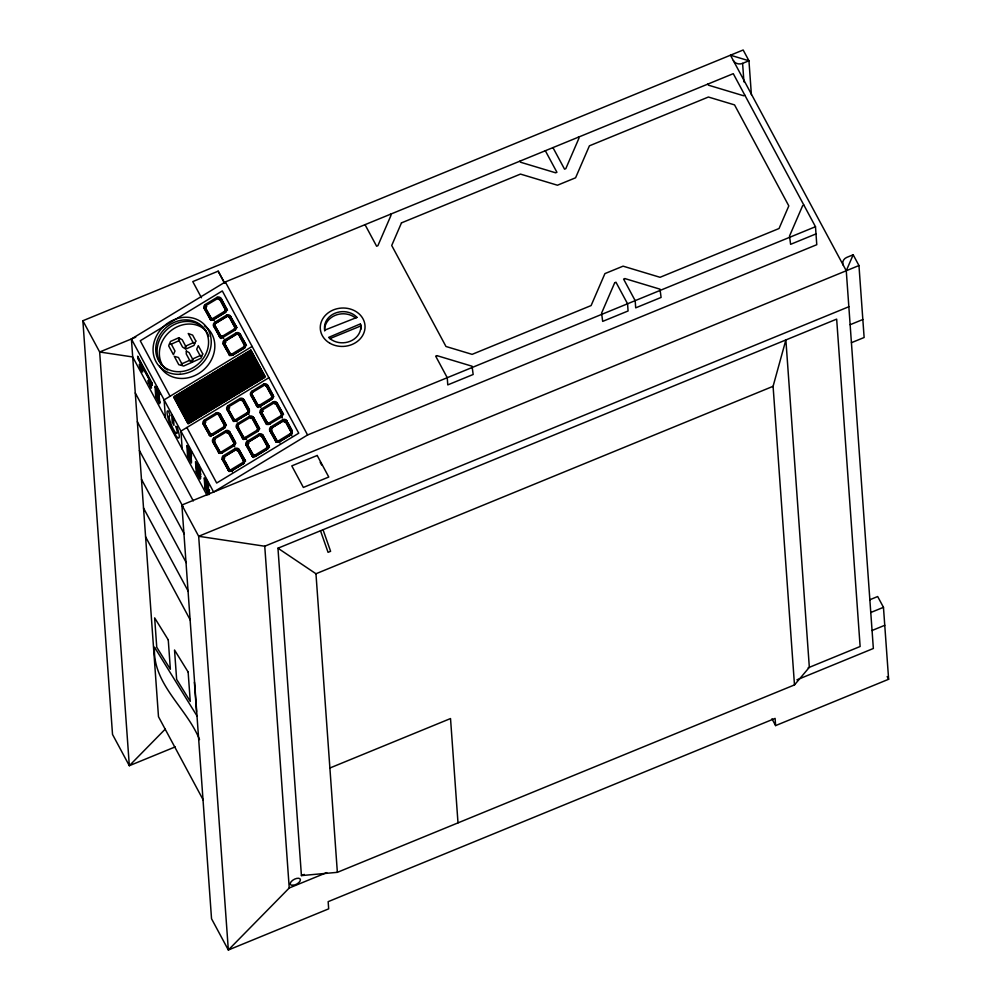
<?xml version="1.0" encoding="UTF-8"?>
<svg xmlns="http://www.w3.org/2000/svg" width="1000" height="1000" viewBox="0 0 1000 1000"><rect width="100%" height="100%" fill="white"/><g stroke="black" fill="none" stroke-linecap="round" stroke-linejoin="round"><path stroke-width="1.5" d="M160.25 402.388L159.512 402.825A1.375 1.175 -4.1 0 1 159.6 402.362M191.462 452.775L190.725 453.225A1.375 1.175 -4.1 0 1 191.55 452.075M209.462 493.988L209.112 489.988M156.512 386.637L155.213 387.125A1.375 1.175 -4.1 0 0 156.75 387.3M794.488 684.912L773.088 386.312L785.875 339.95L809.338 667.325L794.488 684.912L337.362 872.337L301.425 875.588L277.962 548.212L836.663 319.125L860.125 646.5L808.162 667.812M188.162 456.863L188.212 456.688A1.375 0.663 -28.2 0 1 189.363 455.763L188.85 456.5M189.525 459.387L189.562 459.212A1.375 0.663 -28.2 0 1 190.712 458.288L188.463 453.825L189.237 455.525A1.375 1.175 -4.1 0 1 187.7 455.25L187.512 455.037M196.85 473.038L196.9 472.85A1.375 0.663 -28.2 0 1 198.038 471.925L197.562 469.9L196.762 470.438L197.825 470.375M206.887 491.725L206.938 491.538A1.375 0.663 -28.2 0 1 208.088 490.613M796.912 679.837L873.35 648.487L846.263 270.75L853.175 254.775L858.962 265.55L864.125 337.5L851.425 342.7M159.338 394.3L159.7 394.725M191.325 455.538L191.688 455.962M200.688 476.575L200.338 476.15M208.562 485.9L208.412 488.275M209.375 492.738L208.725 492.725L208.875 490.325M208.725 492.725L209.488 492.375M206.375 488.612L205.575 489.025A1.375 0.663 -28.2 0 1 206.725 488.1L206.75 488.425M156.713 390L155.912 390.55L156.975 390.487M156.888 392.463L156.088 393.013L157.15 392.95M157.3 394.938L156.225 395C157.838 393.2 157.825 398.212 156.363 397.413A1.375 0.663 -28.2 0 1 157.513 396.488L157.537 396.812M188.738 451.737L187.925 452.287L189 452.225M196.3 464.025L197.362 463.963L196.3 464.025L196.838 470.95L197.913 471.6A1.375 1.175 -4.1 0 1 196.375 471.413L196.838 470.95M197.25 465.438L196.438 465.988L197.512 465.925M197.425 467.9L196.612 468.45L197.688 468.387M204.988 480.188L206.05 480.125L204.988 480.188L205.438 486.6L206.513 486.55L209.5 493.25A1.375 1.175 -4.1 0 0 208.738 494.438M205.438 486.6L206.513 486.55M165.212 729.163L129.325 765.713L112.525 734.45L82.875 320.737L743.162 50L748.95 60.775L751.388 94.7M326.737 872.613L289.237 887.987L228.337 950L211.537 918.75L181.887 505.037L816.775 244.7L815.487 226.713L733.275 73.675L225.35 281.938L131.412 338.975L158.488 716.712L203.263 800.062M227.463 310.475A3.137 2.737 -41 0 0 227.3 309.85L221.513 299.075A3.137 2.737 -41 0 0 217.975 298.363L205.738 305.663A1.737 1.512 -41 0 0 205.162 307.375L211 318.225A1.737 1.512 -41 0 0 212.675 318.562L224.638 311.3A1.737 1.512 -41 0 0 225.212 309.587L219.375 298.738A1.737 1.512 -41 0 0 217.712 298.4L218.612 299.438A1.737 1.512 -41 0 1 220.287 299.775L226.112 310.625A1.737 1.512 -41 0 1 225.538 312.337L213.575 319.6A1.737 1.512 -41 0 1 211.9 319.262L210.9 318.113M234.062 329.188L234.188 329.075A1.737 1.512 -41 0 0 234.762 327.375L228.938 316.525A1.737 1.512 -41 0 0 227.262 316.188L215.3 323.45A1.737 1.512 -41 0 0 214.725 325.15L220.55 336A1.737 1.512 -41 0 0 222.225 336.337L234.062 329.188L235.087 330.112A1.737 1.512 -41 0 0 235.662 328.413L229.838 317.562A1.737 1.512 -41 0 0 228.525 317.125M224.975 341.125L224.85 341.238A1.737 1.512 -41 0 0 224.275 342.938L230.1 353.787A1.737 1.512 -41 0 0 231.775 354.125L243.738 346.863A1.737 1.512 -41 0 0 244.312 345.163L238.487 334.3A1.737 1.512 -41 0 0 236.812 333.963L224.975 341.125L225.875 342.163M230.012 353.675L231 354.825A1.737 1.512 -41 0 0 232.675 355.163L244.638 347.9A1.737 1.512 -41 0 0 245.212 346.188L239.387 335.337A1.737 1.512 -41 0 0 238.45 334.9M242.55 400.588A1.737 1.512 -41 0 1 243.125 400.962L248.95 411.812A1.737 1.512 -41 0 1 248.375 413.512L236.562 420.712L235.512 419.75A1.737 1.512 -41 0 1 233.837 419.412L228.012 408.562A1.737 1.512 -41 0 1 228.588 406.85L240.825 399.55A3.137 2.737 -41 0 1 244.35 400.262L249.425 409.7M210.987 436.488A3.137 2.737 -41 0 1 209.737 435.575L203.05 423.762A3.137 2.737 -41 0 1 204.275 420.163L216.15 412.95A3.137 2.737 -41 0 1 219.688 413.663L226.375 425.475L220.588 414.7A3.137 2.737 -41 0 0 217.05 413.988L204.825 421.287A1.737 1.512 -41 0 0 204.237 422.987L210.075 433.837A1.737 1.512 -41 0 0 211.75 434.175L223.713 426.912A1.737 1.512 -41 0 0 224.288 425.213L218.463 414.363A1.737 1.512 -41 0 0 216.788 414.025L216.637 414.087M218.463 414.363L225.188 426.238A1.737 1.512 -41 0 1 224.613 427.95L212.65 435.213A1.737 1.512 -41 0 1 210.975 434.875L209.988 433.725M212.6 441.538L219.3 453.35L212.6 441.538A3.137 2.737 -41 0 1 213.825 437.938L225.712 430.725A3.137 2.737 -41 0 1 229.237 431.438L230.138 432.475A3.137 2.737 -41 0 0 226.612 431.763L214.375 439.062A1.737 1.512 -41 0 0 213.8 440.775L219.625 451.625A1.737 1.512 -41 0 0 221.3 451.962L233.263 444.7A1.737 1.512 -41 0 0 233.837 442.987L228.012 432.137A1.737 1.512 -41 0 0 226.337 431.8L227.087 432.9M235.512 419.75L247.475 412.488A1.737 1.512 -41 0 0 248.05 410.775L242.225 399.925A1.737 1.512 -41 0 0 240.55 399.588L241.45 400.625M273.188 395.262L268.125 385.838A3.137 2.737 -41 0 0 264.587 385.125L252.35 392.425A1.737 1.512 -41 0 0 251.775 394.125L257.6 404.975A1.737 1.512 -41 0 0 259.275 405.312L271.238 398.05A1.737 1.512 -41 0 0 271.825 396.35L265.988 385.5A1.737 1.512 -41 0 0 264.312 385.163L264.163 385.225M265.587 386.1A1.737 1.512 -41 0 1 266.887 386.538L272.725 397.388A1.737 1.512 -41 0 1 272.137 399.087L260.175 406.35A1.737 1.512 -41 0 1 258.5 406.012L257.512 404.862M273.725 403L273.875 402.938A1.737 1.512 -41 0 1 275.55 403.275L281.325 413.988A1.737 1.512 -41 0 1 280.8 415.838L268.837 423.1A1.737 1.512 -41 0 1 267.162 422.762L261.325 411.912A1.737 1.512 -41 0 1 261.913 410.213L274.137 402.9A3.137 2.737 -41 0 1 277.475 403.375M218.4 452.312A3.137 2.737 -41 0 0 221.925 453.025L234.163 445.725A1.737 1.512 -41 0 0 234.737 444.025L228.912 433.175A1.737 1.512 -41 0 0 227.425 432.775M242.812 462.475L230.85 469.738A1.737 1.512 -41 0 1 229.175 469.4L223.35 458.55A1.737 1.512 -41 0 1 223.925 456.85L235.888 449.588A1.737 1.512 -41 0 1 237.562 449.925L244.3 461.812A1.737 1.512 -41 0 1 243.713 463.512L242.812 462.475A1.737 1.512 -41 0 0 243.4 460.775L237.562 449.925M243.738 439.562A3.137 2.737 -41 0 1 243.062 438.925L236.375 427.113A3.137 2.737 -41 0 1 237.587 423.512L249.475 416.3A3.137 2.737 -41 0 1 253.012 417.013L259.7 428.825L253.912 418.05A3.137 2.737 -41 0 0 250.375 417.337L238.137 424.637A1.737 1.512 -41 0 0 237.562 426.337L243.388 437.188A1.737 1.512 -41 0 0 245.062 437.525L257.025 430.262A1.737 1.512 -41 0 0 257.613 428.562L251.775 417.713A1.737 1.512 -41 0 0 250.1 417.375L250.863 418.475M242.162 437.887A3.137 2.737 -41 0 0 245.7 438.6L257.925 431.3A1.737 1.512 -41 0 0 258.512 429.6L252.675 418.75A1.737 1.512 -41 0 0 251.562 418.3M247.688 442.413L259.662 435.15A1.737 1.512 -41 0 1 261.325 435.487L268.062 447.375A1.737 1.512 -41 0 1 267.488 449.087L255.525 456.35A1.737 1.512 -41 0 1 253.85 456.012L247.113 444.125A1.737 1.512 -41 0 1 247.688 442.413L248.6 443.45M275.512 403.875A1.737 1.512 -41 0 1 276.45 404.312L282.275 415.163A1.737 1.512 -41 0 1 281.7 416.875L269.462 424.175A3.137 2.737 -41 0 1 265.925 423.462L260.138 412.688A3.137 2.737 -41 0 1 261.363 409.087L273.238 401.875A3.137 2.737 -41 0 1 276.775 402.587L283.463 414.4L276.775 402.587M271.588 427.887L271.462 427.987A1.737 1.512 -41 0 0 270.887 429.7L276.712 440.55A1.737 1.512 -41 0 0 278.387 440.887L290.35 433.612A1.737 1.512 -41 0 0 290.925 431.912L285.1 421.062A1.737 1.512 -41 0 0 283.425 420.725L271.588 427.887L272.488 428.925M252.862 454.862L252.95 454.975A1.737 1.512 -41 0 0 254.625 455.312L266.588 448.05A1.737 1.512 -41 0 0 267.162 446.337L261.325 435.487M276.625 440.438L277.613 441.575A1.737 1.512 -41 0 0 279.288 441.912L291.25 434.65A1.737 1.512 -41 0 0 291.825 432.95L286 422.1A1.737 1.512 -41 0 0 284.513 421.7M159.4 398.137L157.925 396.475L157.963 390.838M190.188 455.438L191.25 457.413L189.762 455.75L189.9 451.438M198.45 471.912L199.938 473.587L198.45 471.912L197.913 464.288L198.688 465.737M208.625 489.75L207.55 487.762M191.637 453.288L190.9 453.975L191.55 454M200.463 471.45L199.725 472.1L200.375 472.125M211.088 320.412A3.137 2.737 -41 0 1 210.662 319.95L203.975 308.137A3.137 2.737 -41 0 1 205.188 304.55L217.075 297.325A3.137 2.737 -41 0 1 220.613 298.038L221.513 299.075M209.762 318.925A3.137 2.737 -41 0 0 213.3 319.637L225.188 312.413A3.137 2.737 -41 0 0 226.4 308.825L220.613 298.038M221.163 338.525A3.137 2.737 -41 0 1 220.225 337.738L213.525 325.925A3.137 2.737 -41 0 1 214.75 322.325L226.625 315.113A3.137 2.737 -41 0 1 230.162 315.825L236.85 327.638L230.162 315.825M220.225 337.738L214.425 326.962A3.137 2.737 -41 0 1 215.65 323.363L227.525 316.15A3.137 2.737 -41 0 1 231.062 316.863M219.312 336.7A3.137 2.737 -41 0 0 222.85 337.413L234.963 330.213M223.088 343.713L229.775 355.525L223.088 343.713A3.137 2.737 -41 0 1 224.3 340.112L236.188 332.9A3.137 2.737 -41 0 1 239.713 333.612L246.412 345.425L239.713 333.612M223.988 344.75A3.137 2.737 -41 0 1 225.2 341.15L237.087 333.925A3.137 2.737 -41 0 1 240.625 334.637M252.125 346.438L164.125 399.875L165.413 417.863M174.213 398.025L251.45 351.125M174.788 399.1L252.025 352.2M175.375 400.188L252.613 353.288M175.95 401.262L253.188 354.363M176.525 402.337L253.762 355.438M177.113 403.413L254.35 356.512M177.688 404.487L254.925 357.587M178.263 405.575L255.5 358.675M178.85 406.65L256.087 359.75M179.425 407.725L256.663 360.825M180 408.8L257.238 361.9M180.588 409.875L257.825 362.987M181.163 410.962L258.4 364.062M181.737 412.038L258.975 365.138M182.325 413.113L259.55 366.213M182.9 414.188L260.138 367.287M183.475 415.275L260.712 368.375M184.05 416.35L261.288 369.45M184.638 417.425L261.875 370.525M185.212 418.5L262.45 371.6M185.787 419.575L263.025 372.675M186.375 420.662L263.612 373.762M186.95 421.737L264.188 374.837M187.525 422.812L264.762 375.913M268.925 377.7L180.912 431.125L182.2 449.113M233.925 421.6A3.137 2.737 -41 0 1 233.512 421.138L226.812 409.325A3.137 2.737 -41 0 1 228.038 405.725L239.925 398.512A3.137 2.737 -41 0 1 243.45 399.225L244.35 400.262M258.225 407.5A3.137 2.737 -41 0 1 257.275 406.712L250.588 394.9A3.137 2.737 -41 0 1 251.8 391.3L263.688 384.087A3.137 2.737 -41 0 1 267.225 384.8L268.125 385.838M232.613 420.112A3.137 2.737 -41 0 0 236.137 420.825L248.025 413.6A3.137 2.737 -41 0 0 249.25 410.012L243.45 399.225M256.375 405.675A3.137 2.737 -41 0 0 259.913 406.388L271.788 399.175A3.137 2.737 -41 0 0 273.012 395.575L267.225 384.8M229.262 471.587A3.137 2.737 -41 0 1 228.85 471.138L222.162 459.325A3.137 2.737 -41 0 1 223.375 455.725L235.263 448.512A3.137 2.737 -41 0 1 238.8 449.225L245.487 461.037L238.8 449.225M253.562 457.5A3.137 2.737 -41 0 1 252.613 456.712L245.925 444.9A3.137 2.737 -41 0 1 247.138 441.3L259.025 434.087A3.137 2.737 -41 0 1 262.562 434.8L269.25 446.613A3.137 2.737 -41 0 1 269.425 447.55M269.688 430.462L276.388 442.275L269.688 430.462A3.137 2.737 -41 0 1 270.912 426.863L282.787 419.65A3.137 2.737 -41 0 1 286.325 420.363L287.225 421.4A3.137 2.737 -41 0 0 283.7 420.688L282.787 419.65M228.85 471.138L223.062 460.363A3.137 2.737 -41 0 1 224.275 456.763L236.163 449.55A3.137 2.737 -41 0 1 239.5 450.012M252.613 456.712L246.825 445.925A3.137 2.737 -41 0 1 248.05 442.337L259.925 435.112A3.137 2.737 -41 0 1 263.463 435.825M270.587 431.5A3.137 2.737 -41 0 1 271.812 427.9L283.7 420.688M227.95 470.1A3.137 2.737 -41 0 0 231.488 470.812L243.363 463.6A3.137 2.737 -41 0 0 244.587 460M275.487 441.238A3.137 2.737 -41 0 0 279.012 441.95L290.9 434.738A3.137 2.737 -41 0 0 292.113 431.138L286.325 420.363M229.088 469.288L230.075 470.438A1.737 1.512 -41 0 0 231.75 470.775L243.588 463.612L242.688 462.575M815.487 226.713L307.575 434.975L213.625 492.013L131.412 338.975M200.637 473.888L199.9 474.562L200.55 474.575M209.587 490.538L208.588 490.725M197.688 472.45L198.038 471.925L200.75 476.975M189.587 451.362L188.713 451.375M190.438 453.4A2.688 2.25 3.5 0 1 189.488 453.137L190.025 451.525A1.812 1.575 -12.4 0 0 190.55 451.65M198.275 467.525L197.387 467.325M198.713 467.688L198.175 469.3L198.812 469.062M207.475 485.675A2.688 2.25 3.5 0 1 206.863 485.462L207.4 483.85M236.562 420.712L236.412 420.788A1.737 1.512 -41 0 1 234.737 420.45L233.75 419.3M267.075 422.65L268.062 423.8A1.737 1.512 -41 0 0 269.738 424.137L268.975 423.038M243.3 437.075L244.288 438.225A1.737 1.512 -41 0 0 245.963 438.562L245.212 437.463M219.537 451.512L220.525 452.65A1.737 1.512 -41 0 0 222.2 452.987L221.45 451.9M218.175 271.175L224.688 283.3L218.175 271.175L192.775 281.6L201.462 297.762M733.363 60.6A6.987 5.975 -4.1 0 0 742.6 63.375L748.95 60.775L730.462 55.213L846.263 270.75M135.738 337.2L99.663 352L129.325 765.713L175.2 746.9M744.85 95.237L743.575 95.75L708.45 85.175L707.875 84.087M157.575 389.6L157.012 389.988A1.375 0.663 -28.2 0 0 157.3 390.112M159.588 393.938L158.875 393.95A1.375 1.175 -4.1 0 1 159.7 392.8M159.662 402.375L159.075 402.463A1.375 0.663 -28.2 0 1 159.738 401.788M360.425 323.875L328.625 337.4A18.188 15.575 -4.1 0 0 350.2 341.262A18.188 15.575 -4.1 0 0 360.575 324.3L360.737 326.463A18.188 15.575 -4.1 0 1 360.988 329.175M329.9 338.612L360.588 326.037M190.775 451.388L190.15 451.712L191.475 451.85M803.913 205.162L802.638 205.688L789.513 236.05L790.612 244.325L816 233.912M198.337 465.175L197.537 465.425A1.375 0.663 -28.2 0 0 198.25 465.538M199.525 467.625L198.837 467.887L199.613 468.062M200.113 469.387L199.412 469.387A1.375 1.175 -4.1 0 1 199.5 468.925M200.75 478.263L200.05 478.263A1.375 1.175 -4.1 0 1 200.425 477.4M205.487 478.75L204.862 479.075A1.375 0.663 -28.2 0 0 205.588 479.175M206.788 481.2L206.225 481.587A1.375 0.663 -28.2 0 0 207.438 481.55M208.8 485.55L208.1 485.55A1.375 1.175 -4.1 0 1 208.475 484.688M853.175 254.775L846.825 257.375A6.987 5.975 -4.1 0 0 843.375 265.363M858.962 265.55L198.675 536.287L228.337 950L328.675 908.85L328.162 901.663L775.1 718.4L775.612 725.6L888.625 679.262L883.462 607.312L877.675 596.538L871.325 599.138A6.987 5.975 -4.1 0 0 869.775 599.987M181.887 505.037L198.675 536.287L264.75 546.225L848.85 306.725M850.138 324.712L862.837 319.513M277.962 548.212L315.963 573.75L773.088 386.312M329.888 768.012L450.525 718.55L458 822.875M870.763 612.513L883.462 607.312M872.05 630.5L884.75 625.3M301.425 875.588L304.312 874.412M158.488 392.75A2.7 2.338 -12.4 0 1 157.55 392.537L157.65 393.862L158.287 393.625M189.175 448.713L189.812 448.475M189.488 453.137L190.125 452.9M198.5 464.637L197.862 464.875A2.688 2.25 3.5 0 0 198.475 465.087M206.863 485.462L207.5 485.238M157.65 390.825L156.762 390.575L157.65 390.825A2.612 2.188 4.1 0 0 158.625 390.812M188.6 449.85L189.5 450.1M197.288 466.012L198.188 466.275M207.525 482.463A2.612 2.188 4.1 0 1 206.875 482.438L205.975 482.188L206.612 481.95A1.75 1.475 4.1 0 0 207.387 482.15M159.575 392.475L158.3 392.375M156.838 388.525L155.762 388.587M157.125 395.675L155.85 395.975A1.375 1.175 -4.1 0 0 157.387 396.15L158.863 399.012A1.375 0.663 -28.2 0 0 157.725 399.938L157.675 400.112M188.562 449.275L187.75 449.825L188.825 449.762M188.55 455.037L189.387 456.087M205.7 478.425L204.425 478.738A1.375 1.175 -4.1 0 0 205.438 479.038M205.938 481.613L205.125 482.15L206.188 482.088M206.112 484.075L205.3 484.613L206.375 484.55M208.3 484.225L207.525 484.05L208.388 483.862M188.15 447.925L188.15 454.787M140.137 365.562L142.075 370.675L139.688 364.288A4.188 0.775 67.7 0 0 139.9 367.337A4.188 0.775 67.7 0 0 142.363 371.912A4.188 0.775 67.7 0 0 142.137 368.85L141.762 368.6M150.6 386.788L148.663 381.688L151.05 388.075A4.188 0.775 67.7 0 0 150.825 385.025A4.188 0.775 67.7 0 0 148.375 380.45A4.188 0.775 67.7 0 0 148.588 383.5L148.963 383.75M156.45 387.212L155.65 387.463A1.375 0.663 -28.2 0 0 156.375 387.575M186.938 446.287L187.062 446.4A1.375 1.175 -4.1 0 0 188.6 446.575M219.475 298.85L220.375 299.887M217.075 297.325L217.975 298.363M226.4 308.825L227.3 309.85M225.212 309.587L226.062 310.487M224.513 311.4L225.413 312.438M229.025 316.637L229.925 317.675M226.625 315.113L227.525 316.15M234.725 327.238L235.625 328.275M238.575 334.412L239.475 335.45M236.188 332.9L237.087 333.925M244.275 345.012L245.175 346.05M243.612 346.962L244.513 348M205.188 304.55L206.1 305.575A3.137 2.737 -41 0 0 204.875 309.175L210.662 319.95M205.863 305.562L206.775 306.6M205.212 307.512L211.9 319.262M203.975 308.137L204.875 309.175M212.812 318.5L213.713 319.538M213.3 319.637L214.2 320.662M214.75 322.325L215.65 323.363M214.762 325.288L221.45 337.038A1.737 1.512 -41 0 0 223.125 337.375L222.375 336.275M265.988 385.5L266.975 386.65M213.525 325.925L214.425 326.962M263.688 384.087L264.587 385.125M222.85 337.413L223.75 338.45M273.012 395.575L273.913 396.613M224.3 340.112L225.2 341.15M220.463 335.887L221.363 336.925M271.775 396.213L272.725 397.388M224.312 343.075L230.912 354.712M271.112 398.162L272.137 399.087M275.55 403.275L276.537 404.425M231.925 354.062L232.825 355.1M273.238 401.875L274.137 402.9M273.875 402.938L274.775 403.975M281.375 414.125L282.275 415.163M280.8 415.838L281.7 416.875M280.675 415.938L282.25 418M285.1 421.062L286.087 422.212M283.425 420.725L284.325 421.763M283.275 420.788L284.175 421.825M290.887 431.775L291.825 432.95M290.35 433.612L291.25 434.65M290.225 433.725L291.125 434.762M290.9 434.738L291.8 435.775M251.8 391.3L252.7 392.337A3.137 2.737 -41 0 0 251.488 395.938L257.275 406.712M251.775 394.125L258.5 406.012M250.588 394.9L251.488 395.938M259.425 405.25L260.325 406.287M259.275 405.312L260.175 406.35M259.913 406.388L260.812 407.425M261.363 409.087L262.262 410.125A3.137 2.737 -41 0 0 261.038 413.713L266.825 424.5L265.925 423.462M262.038 410.1L262.938 411.138M261.913 410.213L262.812 411.238M261.325 411.912L268.062 423.8M260.138 412.688L261.038 413.713M268.837 423.1L269.738 424.137M270.912 426.863L271.812 427.9M270.887 429.7L277.613 441.575M270.925 429.837L271.825 430.863M278.538 440.812L279.438 441.85M278.387 440.887L279.288 441.912M279.012 441.95L279.913 442.987M242.225 399.925L243.212 401.075M239.925 398.512L240.825 399.55M248.012 410.637L248.912 411.675M248.05 410.775L248.95 411.812M253.012 417.013L253.912 418.05M247.475 412.488L248.375 413.512M247.35 412.587L248.25 413.625M251.775 417.713L252.763 418.862M248.025 413.6L248.925 414.637M249.475 416.3L250.375 417.337M257.562 428.425L258.512 429.6M257.025 430.262L257.925 431.3M256.9 430.363L257.8 431.4M259.025 434.087L259.925 435.112M262.562 434.8L269.25 446.613M267.113 446.2L268.062 447.375M266.588 448.05L267.488 449.087M266.462 448.15L267.362 449.188M228.038 405.725L228.938 406.763A3.137 2.737 -41 0 0 227.725 410.363L233.512 421.138M228.713 406.75L229.613 407.788M228.588 406.85L229.488 407.887M228.012 408.562L234.737 420.45M226.812 409.325L227.725 410.363M236.137 420.825L237.037 421.85M237.587 423.512L238.487 424.55A3.137 2.737 -41 0 0 237.275 428.15L243.062 438.925M237.562 426.337L244.288 438.225M236.375 427.113L237.275 428.15M245.062 437.525L245.963 438.562M245.7 438.6L246.6 439.637M247.138 441.3L248.05 442.337M247.825 442.312L248.725 443.35M247.113 444.125L253.85 456.012M219.688 413.663L220.588 414.7M245.925 444.9L246.825 445.925M254.762 455.25L255.662 456.287M254.625 455.312L255.525 456.35M216.15 412.95L217.05 413.988M224.237 425.075L225.188 426.238M223.588 427.013L224.613 427.95M228.012 432.137L229 433.288M225.712 430.725L226.612 431.763M226.337 431.8L227.237 432.837M229.237 431.438L235.938 443.25M233.8 442.85L234.7 443.888M233.837 442.987L234.737 444.025M233.263 444.7L234.163 445.725M233.137 444.8L234.037 445.838M234.713 446.85L233.812 445.812A3.137 2.737 -41 0 0 235.037 442.212M235.263 448.512L236.163 449.55M235.888 449.588L236.788 450.625L235.738 449.65M243.35 460.637L244.3 461.812M204.275 420.163L205.85 422.212M204.288 423.125L210.975 434.875M203.05 423.762L209.737 435.575M211.9 434.113L212.8 435.15M211.75 434.175L212.65 435.213M213.825 437.938L214.725 438.975A3.137 2.737 -41 0 0 213.5 442.575M214.5 438.963L215.4 440M213.8 440.775L220.525 452.65M221.3 451.962L222.2 452.987M223.375 455.725L224.275 456.763M223.925 456.85L224.825 457.887M223.35 458.55L224.25 459.588A1.737 1.512 -41 0 1 224.363 458.512M222.162 459.325L223.062 460.363M231 469.675L231.9 470.712M231.488 470.812L232.387 471.85M189.475 448.938L188.85 449.263A1.375 0.663 -28.2 0 0 189.575 449.375M262.325 436.637L262.238 436.525A1.737 1.512 -41 0 0 260.562 436.188M219.363 415.387L219.45 415.5A1.737 1.512 -41 0 0 218.425 414.95M238.55 451.062L238.463 450.962A1.737 1.512 -41 0 0 237.537 450.513M197.125 716.137L154.512 647.212C152.338 684.2 186.775 707.712 199.525 739.613M204.887 487.375L205.062 487.587A1.375 1.175 -4.1 0 0 206.6 487.762L206.337 487.275M887.175 676.562L888.625 679.262M578.362 137.2L578.938 138.275L565.812 168.65L564.538 169.163L552.962 147.613M545.337 150.738L556.925 172.288L555.65 172.812L520.525 162.225L519.95 161.15M771.963 718.8L775.612 725.6M390.425 214.25L391.012 215.338L377.887 245.7L376.613 246.225L365.037 224.675M225.35 281.938L307.575 434.975M320.188 462.3L321.625 465M249.688 350.775L264.163 377.713M287.95 422.75L292.3 430.825M248.5 351.488L262.975 378.438M247.3 352.212L261.775 379.162M246.112 352.938L260.587 379.875M244.925 353.663L259.4 380.6M243.738 354.375L258.212 381.325M242.55 355.1L257.025 382.038M241.363 355.825L255.837 382.762M240.175 356.538L254.65 383.488M238.988 357.262L253.463 384.212M237.8 357.987L252.275 384.925M236.612 358.713L251.088 385.65M235.425 359.425L249.9 386.375M234.237 360.15L248.713 387.088M233.05 360.875L247.525 387.812M231.863 361.587L246.337 388.537M230.675 362.312L245.15 389.263M229.488 363.038L243.962 389.975M228.3 363.762L242.775 390.7M227.1 364.475L241.575 391.425M225.912 365.2L240.387 392.15M224.725 365.925L239.2 392.863M223.538 366.65L238.012 393.587M222.35 367.362L236.825 394.312M221.163 368.088L235.637 395.025M219.975 368.812L234.45 395.75M218.787 369.525L233.263 396.475M217.6 370.25L232.075 397.2M216.412 370.975L230.888 397.912M215.225 371.7L229.7 398.638M214.037 372.413L228.512 399.363M212.85 373.137L227.325 400.075M211.663 373.862L226.137 400.8M210.475 374.575L224.95 401.525M209.288 375.3L223.762 402.25M208.088 376.025L222.562 402.962M206.9 376.75L221.375 403.688M205.712 377.463L220.188 404.412M204.525 378.188L219 405.138M203.337 378.913L217.812 405.85M202.15 379.637L216.625 406.575M230.863 433.825L235.212 441.912M200.963 380.35L215.438 407.3M199.775 381.075L214.25 408.013M198.588 381.8L213.062 408.738M197.4 382.512L211.875 409.462M196.213 383.237L210.688 410.188M195.025 383.963L209.5 410.9M193.837 384.688L208.312 411.625M192.65 385.4L207.125 412.35M191.462 386.125L205.938 413.062M190.275 386.85L204.75 413.787M189.088 387.562L203.562 414.513M187.887 388.288L202.362 415.238M186.7 389.012L201.175 415.95M225.012 461.05L229.988 470.325M185.512 389.738L199.988 416.675M184.325 390.45L198.8 417.4M183.137 391.175L197.613 418.125M181.95 391.9L196.425 418.837M180.763 392.625L195.238 419.562M179.575 393.338L194.05 420.288M178.388 394.062L192.862 421M177.2 394.787L191.675 421.725M176.012 395.5L190.487 422.45M174.825 396.225L189.3 423.175M170.062 396.262L140.25 340.763L222.312 290.938L298.738 433.2L216.675 483.025L186.863 427.512M198.1 465.037L199.462 467.562M188.588 449.637L188.863 450.337M197.275 465.8L197.55 466.5M137.762 357.675L152.238 384.613M206.925 495.112L132.7 356.962L99.663 352L82.875 320.737M135.275 392.938L193.275 500.887M137.338 421.725L182.85 506.438M139.4 450.5L184.188 533.85M141.463 479.275L186.25 562.638M143.525 508.062L188.312 591.413M145.6 536.838L190.375 620.188M323.038 529.738L330.6 551.3L328.062 552.337L320.5 530.775M262.275 413.088L262.225 412.95A1.737 1.512 -41 0 1 262.538 411.538M225.212 344.113L225.175 343.975A1.737 1.512 -41 0 1 225.487 342.562M206.112 308.55L206.062 308.412A1.737 1.512 -41 0 1 206.112 307.5M248.062 445.3L248.012 445.163A1.737 1.512 -41 0 1 248.012 444.438M238.512 427.512L238.463 427.375A1.737 1.512 -41 0 1 238.512 426.475M214.7 441.8L214.737 441.938A1.737 1.512 -41 0 1 214.65 441.45M205.188 424.162L205.138 424.025A1.737 1.512 -41 0 1 205.113 423.488M187.425 446.613L187.5 446.737A1.375 0.663 -28.2 0 0 188.713 446.7M742.6 63.375L743.938 81.888M315.963 573.75L337.362 872.337M264.75 546.225L289.237 887.987M208.8 494.688L208.113 485.1L204.2 477.825L204.938 488.075L208.287 494.062A1.375 0.663 -28.2 0 1 209.438 493.137M207.362 481.9L207.913 489.525M207.075 481.112L207.463 486.438M206.7 481.975L207.138 488.088M206.45 479.712L206.55 481.037M205.963 478.913L206.05 480.125M206.238 482.663L205.975 482.188M206.088 483.713L206.962 483.688A2.612 2.275 -12.4 0 0 207.613 483.663M205.375 479.738L205.837 486.163M200.238 470.163L200.538 475.3M199.587 470.138L200.037 476.562M198.787 467.262L199.225 473.363M197.562 469.9L197.65 471.112M196.688 463.575L196.838 465.538M197.013 468L197.15 469.988M190.875 452.088L191.363 460.387M190.113 451.087L190.55 457.2M189.225 448.125L189.762 455.75M188.325 451.838L188.463 453.825M194.4 682.163L196.513 711.538M159.025 392.812L159.512 401.112M158.15 390.288L158.7 397.925M157.375 388.85L157.925 396.475M157.238 388.113L157.325 389.438M157.025 391.062L156.762 390.575M157.125 392.587L157.75 392.088A2.612 2.275 -12.4 0 0 158.387 392.062M156.163 388.137L156.3 390.1M156.475 392.562L156.625 394.55M155.775 388.137L156.225 395M199.562 478.075L199.613 477.9A1.375 0.663 -28.2 0 1 200.263 477.225M198.2 475.55L198.25 475.375A1.375 0.663 -28.2 0 1 199.4 474.45M324.688 330.95A18.188 15.575 -4.1 0 1 335.262 315.338A18.188 15.575 -4.1 0 1 355.775 318.212M282.562 413.363A3.137 2.737 -41 0 1 281.35 416.962M251.713 455.675A3.137 2.737 -41 0 0 255.25 456.388L267.137 449.175A3.137 2.737 -41 0 0 268.35 445.575M258.8 427.788A3.137 2.737 -41 0 1 257.575 431.388M208.837 434.538A3.137 2.737 -41 0 0 212.375 435.25L224.262 428.038A3.137 2.737 -41 0 0 225.475 424.438M204.45 325.788A30.725 26.75 -41 0 1 203.65 369.825A30.725 26.75 -41 0 1 159.613 365.8M235.95 326.6A3.137 2.737 -41 0 1 234.737 330.2M228.875 354.487A3.137 2.737 -41 0 0 232.4 355.2L244.288 347.987A3.137 2.737 -41 0 0 245.512 344.387M164.938 368.512A27.912 24.3 -41 0 1 168.962 332.362A27.912 24.3 -41 0 1 205.7 330.438M207.25 332.925A27.912 24.3 -41 0 1 208.762 336.475M167.6 369.975A27.912 24.3 -41 0 1 166.188 330.275A27.912 24.3 -41 0 1 206.612 331.825M203.95 424.8A3.137 2.737 -41 0 1 205.175 421.2M158.588 394.125A2.688 2.25 3.5 0 1 157.65 393.862M158.525 391.712A1.75 1.525 -12.4 0 1 157.988 391.725M158.438 390.538A1.75 1.475 4.1 0 1 157.9 390.513M190.662 452.038A2.7 2.338 -12.4 0 1 189.4 451.812M191.175 461.388A1.375 0.663 -28.2 0 1 191.588 461.062M207.375 484.325A2.7 2.338 -12.4 0 1 206.762 484.137M179.4 338.137L179.325 341.075L182.525 347.025L185.087 348.738L185.413 345.725L182.213 339.762L179.4 338.137M186.325 351.025L186.25 353.963L189.45 359.913L192.013 361.625L192.338 358.612L189.137 352.65L186.325 351.025M178.738 337.762L178.625 340.875L171.8 343.925L169.725 343.35L170.475 341.463L178.738 337.762M186.088 345.925L185.738 349.125L194 345.425L194.775 343.562L192.675 342.975L186.088 345.925M193.012 358.812L192.662 362L200.912 358.3L201.7 356.45L199.6 355.85L193.012 358.812M181.65 363.413L180.925 365.288L178.775 364.675L174.312 356.375L178.45 357.463L181.65 363.413M169.45 343.925L168.675 345.863L173.4 354.663L175 351.037L171.525 344.575L169.45 343.925M182.362 363.587L181.6 365.462L183.675 366.037L191.938 362.337L189.188 360.525L182.362 363.587M195.825 341.05L195.037 342.962L192.963 342.337L188.225 333.5L192.625 335.1L195.825 341.05M202.75 353.938L201.962 355.85L199.887 355.225L196.688 349.263L198.275 345.613L202.75 353.938M401.475 222.875L391.712 245.487L445.975 346.488L472.113 354.363L591.112 305.562L604.925 273.6L623.075 266.163L660.05 277.3L779.05 228.512L788.812 205.9L734.55 104.9L708.4 97.025L589.412 145.825L575.588 177.787L557.45 185.225L520.475 174.088L401.475 222.875M614.712 282.738L601.587 313.113L602.675 321.388L628.075 310.975L627.562 303.775L615.975 282.225L614.712 282.738M250.875 350.05L173.637 396.95L188.113 423.888L265.35 376.987L250.875 350.05M356.95 317.413L324.725 330.138A18.188 15.575 -4.1 0 1 335.112 313.188A18.188 15.575 -4.1 0 1 356.675 317.038L356.95 317.413M436.938 355.637L435.675 356.15L447.25 377.713L447.762 384.9L473.162 374.487L472.062 366.213L436.938 355.637M624.875 278.575L623.6 279.1L635.175 300.65L635.7 307.85L661.087 297.438L660 289.163L624.875 278.575M317.188 455.475L291.788 465.887L303.363 487.438L328.775 477.025L317.188 455.475M177.075 427.15L175.763 426.25A9.738 1.8 67.7 0 1 176.275 433.35A9.738 1.8 67.7 0 1 170.562 422.725A9.738 1.8 67.7 0 1 170.062 415.637L168.487 411.15A14.663 2.712 67.7 0 0 169.25 421.825A14.663 2.712 67.7 0 0 177.85 437.837A14.663 2.712 67.7 0 0 177.075 427.15M168.263 639.888L154.65 617.875L156.75 647.237L170.362 669.262L168.263 639.888M188.137 672.038L174.525 650.013L176.637 679.388L190.25 701.4L188.137 672.038M173.463 418.175L171.725 414.938L172.237 422.137L173.975 425.363L173.463 418.175M158.9 393.5L154.987 386.213L155.725 396.475L159.637 403.75L158.9 393.5M190.738 452.775L186.825 445.487L187.562 455.75L191.475 463.025L190.738 452.775M199.425 468.938L195.512 461.65L196.25 471.912L200.162 479.2L199.425 468.938M152.137 383.175L137.662 356.225L137.825 358.387L152.3 385.337L152.137 383.175M329.65 343.113A22.413 19.2 -4.1 0 0 364.95 328.638A22.413 19.2 -4.1 0 0 333.363 309.925A22.413 19.2 -4.1 0 0 329.65 343.113M292.975 885.325A5.587 2.688 -28.2 0 0 300.413 879.712A5.587 2.688 -28.2 0 0 292.613 880.337A5.587 2.688 -28.2 0 0 292.975 885.325M180.113 374.263A30.725 26.75 -41 0 0 208.3 329.913A30.725 26.75 -41 0 0 158.05 333.188A30.725 26.75 -41 0 0 180.113 374.263M180.3 371.65A27.912 24.3 -41 0 0 205.9 331.375A27.912 24.3 -41 0 0 160.263 334.35A27.912 24.3 -41 0 0 180.3 371.65"/></g></svg>
